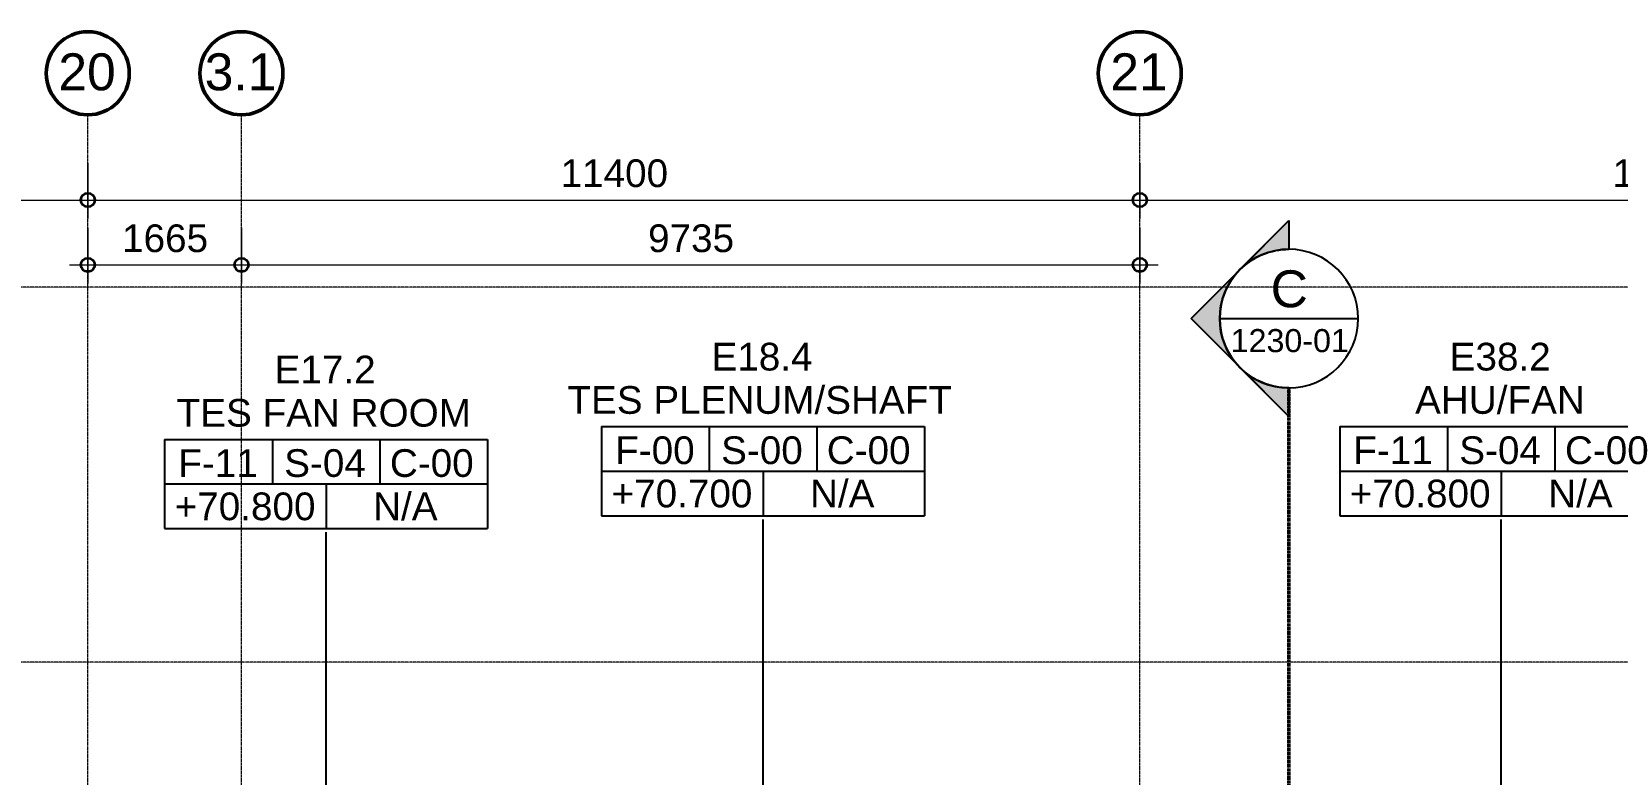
# Model space of a CAD drawing. Header units: millimetres. Extents: x -725999 to -647408, y -21008 to 19019.
# Drawn here: x -699690 to -682507, y 10979 to 19019 of the extents above; entities that cross this region are included whole.
import ezdxf

# ---------------------------------------------------------------- set-up
doc = ezdxf.new("R2010")
doc.units = ezdxf.units.MM
doc.linetypes.add('DPA_Grid _ Level 100', pattern=[10, 5.5, -1.6, 1.3, -1.6])
for name, color, linetype, lineweight in [('A-ANNO-DIMS', 1, 'Continuous', 9), ('A-ANNO-DIMS-100', 1, 'Continuous', 9), ('A-ROOM-IDEN', 3, 'Continuous', 25), ('A-ROOM-LINE', 3, 'Continuous', 25), ('G-ANNO-SECL', 3, 'Continuous', 9), ('S-GRID', 251, 'Continuous', 9), ('S-GRID-IDEN', 3, 'Continuous', 50)]:
    doc.layers.add(name, color=color, linetype=linetype, lineweight=lineweight)
doc.styles.add('Arial', font='arial.ttf', dxfattribs={"height": 400})
doc.styles.add('Arial_1', font='arial.ttf', dxfattribs={"height": 250})
doc.styles.add('Arial_2', font='arial.ttf', dxfattribs={"height": 300})
doc.dimstyles.new('DPA-DIM-3_0_C-C', dxfattribs={"dimscale": 304.8, "dimtxt": 306.07782, "dimasz": 0.492126, "dimexe": 0.656168, "dimexo": 0.0625, "dimgap": 0.164042, "dimtad": 1, "dimdec": 0, "dimzin": 0, "dimdsep": 46, "dimtxsty": 'Arial_2', "dimblk1": 'DOTBLANK', "dimblk2": 'DOTBLANK', "dimsah": 1, "dimcen": 0.09, "dimdle": 0.656168, "dimadec": 8, "dimazin": 0, "dimtfac": 1, "dimtdec": 4, "dimtix": 1, "dimtmove": 0, "dimatfit": 3, "dimfxl": 1.312336, "dimfxlon": 1, "dimtvp": 1, "dimtolj": 1, "dimtzin": 0, "dimarcsym": 2})

# ---------------------------------------------------------------- blocks, each defined once
blk = doc.blocks.new('Grid - 100 Scale-2291345-4283-01 ENLARGED LOWER PLATFORM LEVEL - REFLECTED CEILING PLAN - SHEET 4')
at = {"layer": 'S-GRID-IDEN'}
blk.add_circle((0, 0), 4.5, dxfattribs=at)
blk = doc.blocks.new('Section - Section Head-531884-4283-01 ENLARGED LOWER PLATFORM LEVEL - REFLECTED CEILING PLAN - SHEET 4')
at = {"layer": 'G-ANNO-SECL'}
h = blk.add_hatch(color=256, dxfattribs=at)
edge = h.paths.add_edge_path()
edge.add_line((-12.8, 5.3), (-7.5, 10.61))
edge.add_line((-7.5, 10.61), (-2.2, 5.3))
edge.add_arc((-7.5, 0), 7.5, 45, 135)
h = blk.add_hatch(color=256, dxfattribs=at)
edge = h.paths.add_edge_path()
edge.add_arc((-7.5, 0), 7.5, 0, 45)
edge.add_line((-2.2, 5.3), (3.11, 0))
edge.add_line((3.11, 0), (0, 0))
edge = h.paths.add_edge_path()
edge.add_line((-15, 0), (-18.11, 0))
edge.add_line((-18.11, 0), (-12.8, 5.3))
edge.add_arc((-7.5, 0), 7.5, 135, 180)
at = {"layer": 'G-ANNO-SECL', "lineweight": 25}
for p, q in [((-7.5, 10.61), (-18.11, 0)), ((-7.5, 10.61), (-12.8, 5.3)), ((3.11, 0), (-7.5, 10.61)), ((-2.2, 5.3), (-7.5, 10.61)), ((-12.8, 5.3), (-18.11, 0)), ((3.11, 0), (-2.2, 5.3)), ((-18.11, 0), (-15, 0)), ((-18.11, 0), (-15, 0)), ((0, 0), (3.11, 0)), ((0, 0), (3.11, 0))]:
    blk.add_line(p, q, dxfattribs=at)
blk.add_circle((-7.5, 0), 7.5, dxfattribs=at)
for start, end in [(45, 135), (135, 180), (0, 45)]:
    blk.add_arc((-7.5, 0), 7.5, start, end, dxfattribs=at)
blk = doc.blocks.new('DIMBLOCK2-4283-01 ENLARGED LOWER PLATFORM LEVEL - REFLECTED CEILING PLAN - SHEET 4')
at = {"layer": 'A-ANNO-DIMS-100'}
for p, q in [((-710482, 17597), (-710482, 16997)), ((-710482, 17197), (-710482, 17597)), ((-699082, 17597), (-699082, 16997)), ((-699082, 17197), (-699082, 17597)), ((-710482, 17197), (-699082, 17197))]:
    blk.add_line(p, q, dxfattribs=at)
at = {"layer": 'A-ANNO-DIMS-100', "lineweight": 35}
for centre in [(-710482, 17197), (-699082, 17197)]:
    blk.add_circle(centre, 75, dxfattribs=at)
at = {"layer": 'A-ANNO-DIMS-100', "color": 0, "insert": (-705359, 17637), "char_height": 300, "width": 1384.41, "attachment_point": 1, "line_spacing_factor": 0.941778, "style": 'Arial_2'}
blk.add_mtext('11400', dxfattribs=at)
blk = doc.blocks.new('_DotBlank')
at = {"color": 0, "linetype": 'ByBlock', "lineweight": -2}
blk.add_line((-0.5, 0), (-1, 0), dxfattribs=at)
blk.add_circle((0, 0), 0.5, dxfattribs=at)
blk = doc.blocks.new('DIMBLOCK3-4283-01 ENLARGED LOWER PLATFORM LEVEL - REFLECTED CEILING PLAN - SHEET 4')
at = {"layer": 'A-ANNO-DIMS-100'}
for p, q in [((-699082, 17597), (-699082, 16997)), ((-699082, 17197), (-699082, 17597)), ((-687682, 17597), (-687682, 16997)), ((-687682, 17197), (-687682, 17597)), ((-699082, 17197), (-687682, 17197))]:
    blk.add_line(p, q, dxfattribs=at)
at = {"layer": 'A-ANNO-DIMS-100', "lineweight": 35}
for centre in [(-699082, 17197), (-687682, 17197)]:
    blk.add_circle(centre, 75, dxfattribs=at)
at = {"layer": 'A-ANNO-DIMS-100', "color": 0, "insert": (-693959, 17637), "char_height": 300, "width": 1384.41, "attachment_point": 1, "line_spacing_factor": 0.941778, "style": 'Arial_2'}
blk.add_mtext('11400', dxfattribs=at)
blk = doc.blocks.new('DIMBLOCK4-4283-01 ENLARGED LOWER PLATFORM LEVEL - REFLECTED CEILING PLAN - SHEET 4')
at = {"layer": 'A-ANNO-DIMS-100'}
for p, q in [((-687682, 17597), (-687682, 16997)), ((-687682, 17197), (-687682, 17597)), ((-676282, 17597), (-676282, 16997)), ((-676282, 17197), (-676282, 17597)), ((-687682, 17197), (-676282, 17197))]:
    blk.add_line(p, q, dxfattribs=at)
at = {"layer": 'A-ANNO-DIMS-100', "lineweight": 35}
for centre in [(-687682, 17197), (-676282, 17197)]:
    blk.add_circle(centre, 75, dxfattribs=at)
at = {"layer": 'A-ANNO-DIMS-100', "color": 0, "insert": (-682559, 17637), "char_height": 300, "width": 1384.41, "attachment_point": 1, "line_spacing_factor": 0.941778, "style": 'Arial_2'}
blk.add_mtext('11400', dxfattribs=at)
blk = doc.blocks.new('DPA_Room Tag Box - Standard-4486259-4283-01 ENLARGED LOWER PLATFORM LEVEL - REFLECTED CEILING PLAN - SHEET 4')
at = {"layer": 'A-ROOM-LINE'}
for p, q in [((-17.5, -2.94), (-17.5, -12.6)), ((-17.5, -2.94), (17.5, -2.94)), ((-5.83, -2.94), (-5.83, -7.77)), ((5.83, -2.94), (5.83, -7.77)), ((17.5, -2.94), (17.5, -12.6)), ((-17.5, -7.77), (17.5, -7.77)), ((0, -7.77), (0, -12.6)), ((-17.5, -12.6), (17.5, -12.6))]:
    blk.add_line(p, q, dxfattribs=at)
blk = doc.blocks.new('DIMBLOCK66-4283-01 ENLARGED LOWER PLATFORM LEVEL - REFLECTED CEILING PLAN - SHEET 4')
at = {"layer": 'A-ANNO-DIMS-100'}
for p, q in [((-699082, 16894), (-699082, 16294)), ((-699082, 16494), (-699082, 16894)), ((-697417, 16894), (-697417, 16294)), ((-697417, 16494), (-697417, 16894)), ((-699282, 16494), (-697217, 16494))]:
    blk.add_line(p, q, dxfattribs=at)
at = {"layer": 'A-ANNO-DIMS-100', "lineweight": 35}
for centre in [(-699082, 16494), (-697417, 16494)]:
    blk.add_circle(centre, 75, dxfattribs=at)
at = {"layer": 'A-ANNO-DIMS-100', "color": 0, "insert": (-698711, 16933), "char_height": 300, "width": 1107.53, "attachment_point": 1, "line_spacing_factor": 0.941778, "style": 'Arial_2'}
blk.add_mtext('1665', dxfattribs=at)
blk = doc.blocks.new('DIMBLOCK67-4283-01 ENLARGED LOWER PLATFORM LEVEL - REFLECTED CEILING PLAN - SHEET 4')
at = {"layer": 'A-ANNO-DIMS-100'}
for p, q in [((-697417, 16894), (-697417, 16294)), ((-697417, 16494), (-697417, 16894)), ((-687682, 16894), (-687682, 16294)), ((-687682, 16494), (-687682, 16894)), ((-697617, 16494), (-687482, 16494))]:
    blk.add_line(p, q, dxfattribs=at)
at = {"layer": 'A-ANNO-DIMS-100', "lineweight": 35}
for centre in [(-697417, 16494), (-687682, 16494)]:
    blk.add_circle(centre, 75, dxfattribs=at)
at = {"layer": 'A-ANNO-DIMS-100', "color": 0, "insert": (-693011, 16933), "char_height": 300, "width": 1107.53, "attachment_point": 1, "line_spacing_factor": 0.941778, "style": 'Arial_2'}
blk.add_mtext('9735', dxfattribs=at)

msp = doc.modelspace()

# ---------------------------------------------------------------- linework, layer by layer
at = {"layer": 'A-ROOM-IDEN'}
for p, q in [((-696499.4, 3995), (-696499.4, 13599.3)), ((-691764.9, 3369.7), (-691764.9, 13738.3)), ((-683765.4, 7138.4), (-683765.4, 13738.3))]:
    msp.add_line(p, q, dxfattribs=at)
at = {"layer": 'G-ANNO-SECL', "lineweight": 25}
msp.add_line((-686816, 15913.3), (-685316, 15913.3), dxfattribs=at)
at = {"layer": 'G-ANNO-SECL', "linetype": 'DPA_Grid _ Level 100', "lineweight": 50}
msp.add_line((-686066, 15163.3), (-686066, -20658.7), dxfattribs=at)
at = {"layer": 'S-GRID', "linetype": 'DPA_Grid _ Level 100'}
for p, q in [((-699082.4, -21007.6), (-699082.4, 18119)), ((-697417.4, -21007.6), (-697417.4, 18119)), ((-687682.4, -21007.6), (-687682.4, 18119)), ((-652322.4, 16252), (-724638.4, 16252)), ((-652322.4, 12194), (-724638.4, 12194))]:
    msp.add_line(p, q, dxfattribs=at)

# ---------------------------------------------------------------- block references
at = {"layer": 'A-ROOM-IDEN', "xscale": 99.99999999999993, "yscale": 99.99999999999993, "zscale": 99.99999999999993}
for p in [(-696499.4, 14899.3), (-691764.9, 15038.3), (-683765.4, 15038.3)]:
    msp.add_blockref('DPA_Room Tag Box - Standard-4486259-4283-01 ENLARGED LOWER PLATFORM LEVEL - REFLECTED CEILING PLAN - SHEET 4', p, dxfattribs=at)
at = {"layer": 'G-ANNO-SECL', "lineweight": 25, "extrusion": (0, 0, -1), "xscale": 99.99999999999993, "yscale": 99.99999999999993, "zscale": 99.99999999999993, "rotation": 270.0000000000003}
msp.add_blockref('Section - Section Head-531884-4283-01 ENLARGED LOWER PLATFORM LEVEL - REFLECTED CEILING PLAN - SHEET 4', (686066, 15163.3), dxfattribs=at)
at = {"layer": 'S-GRID-IDEN', "xscale": 99.99999999999993, "yscale": 99.99999999999993, "zscale": 99.99999999999993}
for p in [(-699082.4, 18569), (-697417.4, 18569), (-687682.4, 18569)]:
    msp.add_blockref('Grid - 100 Scale-2291345-4283-01 ENLARGED LOWER PLATFORM LEVEL - REFLECTED CEILING PLAN - SHEET 4', p, dxfattribs=at)

# ---------------------------------------------------------------- texts
at = {"layer": 'A-ROOM-IDEN', "lineweight": 9, "char_height": 300, "attachment_point": 1, "style": 'Arial_2'}
for s, insert, width in [('E18.4', (-692323.5, 15650.9), 1354.852), ('E38.2', (-684324, 15650.9), 1354.852), ('E17.2', (-697058, 15511.9), 1354.852), ('TES PLENUM/SHAFT', (-693884.9, 15182), 5130.8), ('AHU/FAN', (-684698.4, 15182), 2252.742), ('TES FAN ROOM', (-698119.9, 15043), 3920.252), ('F-00', (-693367.5, 14637.7), 1058.227), ('S-00', (-692219.3, 14637.7), 1090.295), ('C-00', (-691074.3, 14637.7), 1114.346), ('F-11', (-685368, 14637.7), 1058.227), ('S-04', (-684219.8, 14637.7), 1090.295), ('C-00', (-683074.8, 14637.7), 1114.346), ('F-11', (-698102.1, 14498.7), 1058.227), ('S-04', (-696953.9, 14498.7), 1090.295), ('C-00', (-695808.8, 14498.7), 1114.346), ('+70.700', (-693406.6, 14169), 1883.966), ('N/A', (-691255.8, 14169), 857.806), ('+70.800', (-685407.1, 14169), 1883.966), ('N/A', (-683256.3, 14169), 857.806), ('+70.800', (-698141.2, 14030), 1883.966), ('N/A', (-695990.3, 14030), 857.806)]:
    msp.add_mtext(s, dxfattribs=dict(at, insert=insert, width=width))
at = {"layer": 'G-ANNO-SECL', "lineweight": 25, "attachment_point": 1}
for s, insert, char_height, width, style in [('C', (-686263.9, 16435.3), 400, 489.029, 'Arial'), ('1230-01', (-686697.4, 15799.5), 250, 1539.24, 'Arial_1')]:
    msp.add_mtext(s, dxfattribs=dict(at, insert=insert, char_height=char_height, width=width, style=style))
at = {"layer": 'S-GRID-IDEN', "lineweight": 9, "char_height": 400, "attachment_point": 1, "style": 'Arial'}
for s, insert, width in [('20', (-699401.2, 18784.9), 753.586), ('3.1', (-697815.2, 18784.9), 945.991), ('21', (-688001.2, 18784.9), 753.586)]:
    msp.add_mtext(s, dxfattribs=dict(at, insert=insert, width=width))

# ---------------------------------------------------------------- dimensions: what is measured, and where the dimension line sits
at = {"layer": 'A-ANNO-DIMS'}
for base, p1, p2, override, picture, middle in [((-699082.4, 17197.1), (-710482.4, 17597.1), (-699082.4, 17597.1), {"dimpost": '<>', "dimfxl": 11400}, 'DIMBLOCK2-4283-01 ENLARGED LOWER PLATFORM LEVEL - REFLECTED CEILING PLAN - SHEET 4', (-704782.4, 17400.3)), ((-687682.4, 17197.1), (-699082.4, 17597.1), (-687682.4, 17597.1), {"dimpost": '<>', "dimfxl": 11400}, 'DIMBLOCK3-4283-01 ENLARGED LOWER PLATFORM LEVEL - REFLECTED CEILING PLAN - SHEET 4', (-693382.4, 17400.3)), ((-676282.4, 17197.1), (-687682.4, 17597.1), (-676282.4, 17597.1), {"dimpost": '<>', "dimfxl": 11400}, 'DIMBLOCK4-4283-01 ENLARGED LOWER PLATFORM LEVEL - REFLECTED CEILING PLAN - SHEET 4', (-681982.4, 17400.3)), ((-697417.4, 16493.8), (-699082.4, 16893.8), (-697417.4, 16893.8), {"dimpost": '<>', "dimfxl": 1665}, 'DIMBLOCK66-4283-01 ENLARGED LOWER PLATFORM LEVEL - REFLECTED CEILING PLAN - SHEET 4', (-698249.9, 16697)), ((-687682.4, 16493.8), (-697417.4, 16893.8), (-687682.4, 16893.8), {"dimpost": '<>', "dimfxl": 9735}, 'DIMBLOCK67-4283-01 ENLARGED LOWER PLATFORM LEVEL - REFLECTED CEILING PLAN - SHEET 4', (-692549.9, 16697.1))]:
    dim = msp.add_linear_dim(base=base, p1=p1, p2=p2, dimstyle='DPA-DIM-3_0_C-C', override=override, dxfattribs=at)
    dim.commit()
    dim.dimension.update_dxf_attribs({"geometry": picture, "text_midpoint": middle})

doc.saveas('drawing.dxf')
